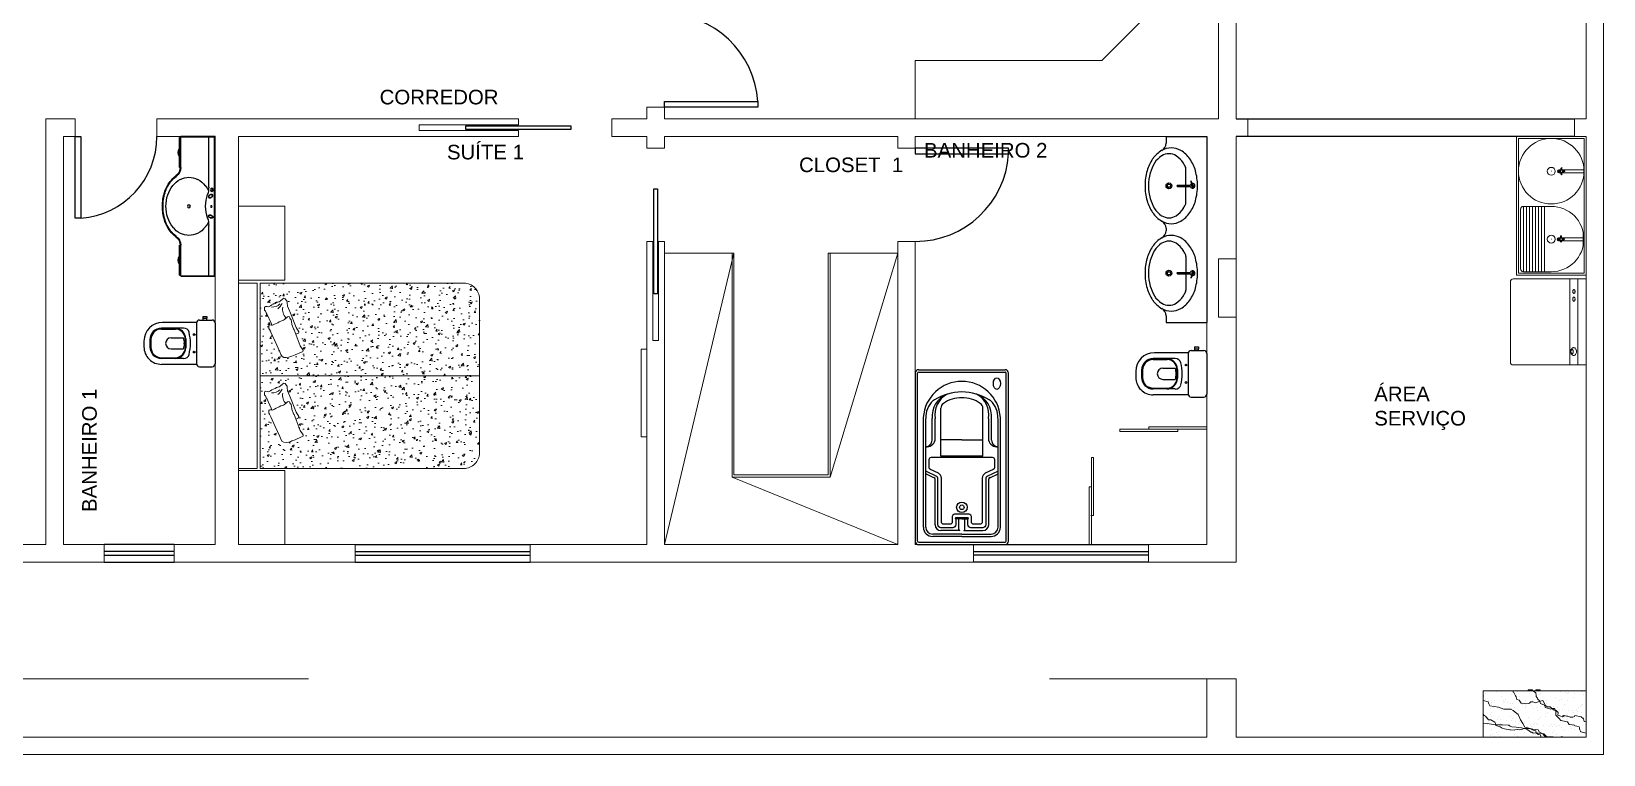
# Model space of a CAD drawing. Header units: metres. Extents: x 3295 to 10599, y 1600 to 1858.
# Drawn here: x 3306.71 to 3320.19, y 1840.26 to 1846.46 of the extents above; entities that cross this region are included whole.
import ezdxf

# ---------------------------------------------------------------- set-up
doc = ezdxf.new("R2010")
doc.units = ezdxf.units.M
doc.linetypes.add('TRACEJADA', pattern=[19.05, 12.7, -6.35])
for name, color, linetype, lineweight in [('AR-ALVENARIA', 7, 'Continuous', 20), ('AR-MOB', 252, 'Continuous', 15), ('AR-TEXTO', 7, 'Continuous', 30)]:
    doc.layers.add(name, color=color, linetype=linetype, lineweight=lineweight)
for name, color, linetype in [('AR-BANHO', 94, 'Continuous'), ('AR-JANELAS', 2, 'Continuous'), ('AR-PORTAS', 251, 'Continuous'), ('AR-VIGAS', 9, 'Continuous')]:
    doc.layers.add(name, color=color, linetype=linetype)
doc.styles.add('txt 2.5mm', font='arial.ttf', dxfattribs={"height": 125})

# ---------------------------------------------------------------- blocks, each defined once
blk = doc.blocks.new('Bancada02')
for p, q in [((-96.6, 68.4), (63, 68.4)), ((-96.6, 33.4), (-96.6, 68.4)), ((63, 33.4), (63, 68.4)), ((-56.2, 55.7), (-58.2, 55)), ((-56.2, 55.5), (-58.1, 54.8)), ((-52.7, 57.4), (-56.3, 56.2)), ((-52.6, 57.3), (-56.3, 56.1)), ((-52.3, 56.4), (-56, 55.1)), ((-52.3, 56.3), (-55.9, 55.1)), ((-54.8, 43.3), (-54.8, 54)), ((-53.8, 43.3), (-53.8, 54)), ((18.7, 56.4), (22.4, 55.1)), ((18.7, 56.3), (22.3, 55.1)), ((19, 57.3), (22.7, 56.1)), ((19.1, 57.4), (22.7, 56.2)), ((20.2, 43.3), (20.2, 54)), ((21.2, 43.3), (21.2, 54)), ((22.5, 55.5), (24.5, 54.8)), ((22.6, 55.7), (24.6, 55)), ((-54.8, 50.4), (-68.7, 50.4)), ((-39.9, 50.4), (-53.8, 50.4)), ((6.3, 50.4), (20.2, 50.4)), ((21.2, 50.4), (35.1, 50.4)), ((-96.6, 33.4), (-90.7, 33.4)), ((-17.9, 33.4), (-15.7, 33.4)), ((57.1, 33.4), (63, 33.4)), ((-54.3, 18.4), (-54.3, 18.4))]:
    blk.add_line(p, q)
for centre, radius in [((-54.3, 35.9), 2.5), ((-54.3, 35.9), 1.5), ((-54.3, 35.9), 1.4), ((20.7, 35.9), 2.5), ((20.7, 35.9), 1.5), ((20.7, 35.9), 1.4)]:
    blk.add_circle(centre, radius)
for centre, radius, start, end in [((-57.7, 25.6), 34.4, 106.0009, 124.6952), ((-54.3, 13.6), 46.8, 90, 106.0009), ((-58.2, 54.9), 0.1, 109.1342, 289.1342), ((-54.3, 56.2), 2, 293.5782, 246.4218), ((-55.3, 54), 0.5, 0, 66.4218), ((-54.3, 13.6), 46.8, 73.9991, 90), ((-53.3, 54), 0.5, 113.5782, 180), ((-50.9, 25.6), 34.4, 55.3048, 73.9991), ((17.3, 25.6), 34.4, 106.0009, 124.6952), ((20.7, 13.6), 46.8, 90, 106.0009), ((20.7, 56.2), 2, 293.5782, 246.4218), ((19.7, 54), 0.5, 0, 66.4218), ((20.7, 13.6), 46.8, 73.9991, 90), ((21.7, 54), 0.5, 113.5782, 180), ((24.5, 54.9), 0.1, 250.8658, 70.8658), ((24.1, 25.6), 34.4, 55.3048, 73.9991), ((-70.9, 37.9), 15.9, 149.1076, 180), ((-63, 33.1), 25.2, 124.6952, 149.1076), ((-70.4, 35.9), 11.4, 146.9396, 180), ((-62.7, 30.9), 20.6, 122.4712, 146.9396), ((-57.6, 22.9), 30, 116.1881, 122.4712), ((-68.7, 45.4), 5, 90, 116.1881), ((-54.3, 43.3), 0.5, 180, 0), ((-39.9, 45.4), 5, 63.8119, 90), ((-51, 22.9), 30, 57.5288, 63.8119), ((-45.9, 30.9), 20.6, 33.0604, 57.5288), ((-45.6, 33.1), 25.2, 30.8924, 55.3048), ((-38.2, 35.9), 11.4, 0, 33.0604), ((-37.7, 37.9), 15.9, 329.7817, 30.8924), ((4.1, 37.9), 15.9, 149.1076, 210.2183), ((12, 33.1), 25.2, 124.6952, 149.1076), ((4.6, 35.9), 11.4, 146.9396, 180), ((12.3, 30.9), 20.6, 122.4712, 146.9396), ((17.4, 22.9), 30, 116.1881, 122.4712), ((6.3, 45.4), 5, 90, 116.1881), ((20.7, 43.3), 0.5, 180, 0), ((35.1, 45.4), 5, 63.8119, 90), ((24, 22.9), 30, 57.5288, 63.8119), ((29.1, 30.9), 20.6, 33.0604, 57.5288), ((29.4, 33.1), 25.2, 30.8924, 55.3048), ((36.8, 35.9), 11.4, 0, 33.0604), ((37.3, 37.9), 15.9, 0, 30.8924), ((-90.7, 26.4), 7, 30.4129, 90), ((-70.9, 37.9), 15.9, 180, 210.8924), ((-63, 42.7), 25.2, 210.4129, 235.3048), ((-70.4, 35.9), 11.4, 180, 213.0604), ((-62.7, 40.9), 20.6, 213.0604, 237.5288), ((-45.9, 40.9), 20.6, 302.4712, 326.9396), ((-45.6, 42.7), 25.2, 304.6952, 329.1076), ((-38.2, 35.9), 11.4, 326.9396, 0), ((-37.7, 37.9), 15.9, 329.1076, 329.7817), ((-17.9, 26.4), 7, 90, 149.7817), ((-15.7, 26.4), 7, 30.2183, 90), ((4.1, 37.9), 15.9, 210.2183, 210.8924), ((12, 42.7), 25.2, 210.8924, 235.3048), ((4.6, 35.9), 11.4, 180, 213.0604), ((12.3, 40.9), 20.6, 213.0604, 237.5288), ((29.1, 40.9), 20.6, 302.4712, 326.9396), ((29.4, 42.7), 25.2, 304.6952, 329.5871), ((36.8, 35.9), 11.4, 326.9396, 0), ((37.3, 37.9), 15.9, 329.1076, 0), ((57.1, 26.4), 7, 90, 149.5871), ((-57.7, 50.2), 34.4, 235.3048, 253.9991), ((-57.6, 48.9), 30, 237.5288, 255.2333), ((-54.3, 62.2), 46.8, 253.9991, 270), ((-54.3, 61.5), 43.1, 255.2333, 270), ((-54.3, 61.5), 43.1, 270, 284.7667), ((-54.3, 62.2), 46.8, 270, 286.0009), ((-51, 48.9), 30, 284.7667, 302.4712), ((-50.9, 50.2), 34.4, 286.0009, 304.6952), ((17.3, 50.2), 34.4, 235.3048, 253.9991), ((17.4, 48.9), 30, 237.5288, 255.2333), ((20.7, 62.2), 46.8, 253.9991, 270), ((20.7, 61.5), 43.1, 255.2333, 270), ((20.7, 61.5), 43.1, 270, 284.7667), ((20.7, 62.2), 46.8, 270, 286.0009), ((24, 48.9), 30, 284.7667, 302.4712), ((24.1, 50.2), 34.4, 286.0009, 304.6952)]:
    blk.add_arc(centre, radius, start, end)
blk = doc.blocks.new('vaso22')
for p, q in [((-19.2, 19.9), (-19.2, 30.9)), ((-16.7, 33.4), (18.3, 33.4)), ((20.8, 19.9), (20.8, 30.9)), ((-22.2, 22.7), (-22.2, 26.2)), ((-22.2, 26.2), (-20.7, 26.2)), ((-22.2, 22.7), (-20.7, 22.7)), ((-20.7, 22.7), (-20.7, 26.2)), ((-20.7, 25.9), (-19.2, 25.9)), ((-20.7, 22.9), (-19.2, 22.9)), ((-17.2, 17.5), (-17.2, -11.6)), ((-16.7, 17.4), (18.3, 17.4)), ((18.8, 17.5), (18.8, -12.6)), ((-12.2, 6.3), (-12.2, -1)), ((-4, -4.3), (-4, 6.3)), ((-3, 8.2), (4.6, 8.2)), ((-2.9, 7.8), (4.6, 7.8)), ((5.6, -4.3), (5.6, 6.3)), ((13.8, 6.3), (13.8, -1)), ((-12.2, -1), (-12.2, -12.6)), ((-11.4, -12.7), (-11.4, -0.7)), ((13.1, -12.7), (13.1, -0.7)), ((13.8, -1), (13.8, -12.6)), ((-2.4, -21.7), (4.1, -21.7)), ((-2.2, -22.6), (3.8, -22.6)), ((-1.2, -27.6), (3.8, -27.6))]:
    blk.add_line(p, q)
for centre in [(-6.7, 15.5), (8.3, 15.5)]:
    blk.add_circle(centre, 0.75)
for centre, radius, start, end in [((-16.7, 30.9), 2.5, 90, 180), ((18.3, 30.9), 2.5, 0, 90), ((-16.7, 19.9), 2.5, 180, 270), ((18.3, 19.9), 2.5, 270, 0), ((-7, 6.3), 5.19, 109.3784, 179.5279), ((-3, -1), 9.2, 90, 180), ((-2.9, -0.7), 8.5, 90, 180), ((6.4, -72.1), 84.6, 93.7724, 100.2788), ((0, -5.4), 12.4, 85.9075, 108.4979), ((-4.7, -72.1), 84.6, 79.7212, 86.2276), ((1.7, -5.4), 12.4, 71.5021, 94.0925), ((4.6, -1), 9.2, 0, 90), ((4.6, -0.7), 8.5, 0, 90), ((8.7, 6.3), 5.19, 0.4721, 70.6216), ((-1.2, -11.6), 16, 180, 270), ((-2.2, -12.6), 10, 180, 270), ((-2.4, -12.7), 9, 180, 270), ((0.8, -4.3), 4.8, 180, 0), ((3.8, -12.6), 15, 270, 0), ((3.8, -12.6), 10, 270, 0), ((4.1, -12.7), 9, 270, 0)]:
    blk.add_arc(centre, radius, start, end)
blk = doc.blocks.new('Banheira150x080')
for p, q in [((0.72, 0), (-0.72, 0)), ((-0.75, -0.03), (-0.75, -0.77)), ((-0.73, -0.03), (-0.73, -0.77)), ((-0.72, -0.02), (0.72, -0.02)), ((-0.6, -0.07), (0.34, -0.07)), ((-0.6, -0.09), (0.331, -0.09)), ((-0.176, -0.161), (-0.143, -0.09)), ((0.73, -0.03), (0.73, -0.77)), ((0.75, -0.03), (0.75, -0.77)), ((-0.68, -0.4), (-0.68, -0.15)), ((-0.66, -0.4), (-0.66, -0.15)), ((-0.63, -0.383), (-0.63, -0.22)), ((-0.58, -0.17), (-0.189, -0.17)), ((0.01, -0.58), (0.01, -0.22)), ((0.01, -0.22), (0.419, -0.22)), ((0.145, -0.145), (0.331, -0.145)), ((0.145, -0.17), (0.331, -0.17)), ((0.15, -0.4), (0.15, -0.22)), ((-0.68, -0.4), (-0.68, -0.65)), ((-0.66, -0.4), (-0.66, -0.65)), ((-0.62, -0.373), (-0.53, -0.373)), ((-0.53, -0.4), (-0.53, -0.348)), ((-0.53, -0.4), (-0.53, -0.452)), ((0.15, -0.4), (0.15, -0.58)), ((-0.63, -0.417), (-0.63, -0.58)), ((-0.62, -0.427), (-0.53, -0.427)), ((-0.58, -0.63), (-0.189, -0.63)), ((-0.176, -0.639), (-0.143, -0.71)), ((0.01, -0.58), (0.419, -0.58)), ((0.145, -0.63), (0.331, -0.63)), ((0.145, -0.655), (0.331, -0.655)), ((-0.72, -0.78), (0.72, -0.78)), ((-0.72, -0.8), (0.72, -0.8)), ((-0.6, -0.71), (0.331, -0.71)), ((-0.6, -0.73), (0.34, -0.73))]:
    blk.add_line(p, q)
for points in [[(-0.53, -0.348), (-0.58, -0.348, -0.414214), (-0.605, -0.323), (-0.605, -0.22, -0.414214), (-0.58, -0.195), (-0.179, -0.195, 0.292525), (-0.165, -0.186), (-0.121, -0.09)], [(-0.121, -0.71), (-0.165, -0.614, 0.292525), (-0.179, -0.605), (-0.58, -0.605, -0.414214), (-0.605, -0.58), (-0.605, -0.477, -0.414214), (-0.58, -0.452), (-0.53, -0.452)]]:
    blk.add_lwpolyline(points, format="xyb")
blk.add_lwpolyline([(-0.107, -0.668), (-0.138, -0.601, 0.292525), (-0.179, -0.575), (-0.555, -0.575, -0.414214), (-0.575, -0.555), (-0.575, -0.502, -0.414214), (-0.555, -0.482), (-0.51, -0.482, 0.414214), (-0.49, -0.462), (-0.49, -0.338, 0.414214), (-0.51, -0.318), (-0.555, -0.318, -0.414214), (-0.575, -0.298), (-0.575, -0.245, -0.414214), (-0.555, -0.225), (-0.179, -0.225, 0.292525), (-0.138, -0.199), (-0.107, -0.132, -0.292525), (-0.089, -0.12), (-0.02, -0.12, -0.414214), (0, -0.14), (0, -0.66, -0.414214), (-0.02, -0.68), (-0.089, -0.68, -0.292525)], format="xyb", close=True)
blk.add_lwpolyline([(-0.52, -0.452), (-0.52, -0.4), (-0.52, -0.348)])
for radius in [0.045, 0.02]:
    blk.add_circle((-0.43, -0.4), radius)
for centre, radius, start, end in [((-0.72, -0.03), 0.03, 90, 180), ((-0.72, -0.03), 0.01, 90, 180), ((-0.72, -0.03), 0.01, 90, 180), ((-0.6, -0.15), 0.08, 90, 180), ((-0.6, -0.15), 0.06, 90, 180), ((0.162, -0.078), 0.0742, 189.1656, 224.072), ((0.163, -0.098), 0.0747, 174.1166, 255.7318), ((0.145, -0.095), 0.05, 224.072, 270), ((0.331, -0.14), 0.05, 86.7432, 90), ((0.341, -0.282), 0.192, 42.5661, 92.016), ((0.319, -0.4), 0.331, 273.5798, 86.4202), ((0.72, -0.03), 0.03, 0, 90), ((0.72, -0.03), 0.01, 0, 90), ((-0.58, -0.22), 0.05, 90, 180), ((-0.189, -0.155), 0.015, 270, 335.222), ((0.348, -0.352), 0.207, 22.1815, 94.7009), ((0.363, -0.368), 0.2, 28.1193, 99.2533), ((0.419, -0.27), 0.05, 34.6857, 90), ((0.232, -0.4), 0.278, 359.9811, 34.6857), ((0.423, -0.206), 0.08, 31.2907, 42.5661), ((0.089, -0.409), 0.471, 1.1269, 31.2907), ((-0.62, -0.383), 0.01, 90, 180), ((-0.525, -0.348), 0.005, 0, 180), ((0.232, -0.4), 0.278, 325.3143, 0.0189), ((0.089, -0.391), 0.471, 328.7093, 358.8731), ((-0.62, -0.417), 0.01, 180, 270), ((-0.525, -0.452), 0.005, 180, 0), ((0.348, -0.448), 0.207, 265.2991, 337.8185), ((0.363, -0.432), 0.2, 260.7467, 331.8807), ((-0.6, -0.65), 0.08, 180, 270), ((-0.6, -0.65), 0.06, 180, 270), ((-0.58, -0.58), 0.05, 180, 270), ((-0.189, -0.645), 0.015, 24.778, 90), ((0.163, -0.702), 0.0747, 104.2682, 185.8834), ((0.162, -0.722), 0.0742, 135.928, 170.8344), ((0.145, -0.705), 0.05, 90, 135.928), ((0.341, -0.518), 0.192, 267.984, 317.4339), ((0.419, -0.53), 0.05, 270, 325.3143), ((0.423, -0.594), 0.08, 317.4339, 328.7093), ((-0.72, -0.77), 0.03, 180, 270), ((-0.72, -0.77), 0.01, 180, 270), ((0.72, -0.77), 0.01, 270, 0), ((0.72, -0.77), 0.03, 270, 0)]:
    blk.add_arc(centre, radius, start, end)
blk.add_ellipse((0.631, -0.7), major_axis=(-0.05, 0), ratio=0.6)
blk = doc.blocks.new('secadora02')
for p, q in [((5, 36.8), (67.3, 36.8)), ((5, -36.9), (5, 36.8)), ((12, -36.9), (12, 36.8)), ((19, -36.9), (19, 36.8)), ((69.8, -34.4), (69.8, 34.3)), ((5, -36.9), (67.3, -36.9))]:
    blk.add_line(p, q)
for points in [[(15.6, 22, 0.132138), (16.5, 22.2, 0.106661), (17.3, 23, 0.083339), (17.9, 24, 0.072039), (18.1, 25.4, 0.072039), (17.9, 26.7, 0.083339), (17.3, 27.8, 0.106661), (16.5, 28.5, 0.132138), (15.6, 28.8, 0.132138), (14.7, 28.5, 0.106661), (13.9, 27.8, 0.083339), (13.4, 26.7, 0.072039), (13.2, 25.4, 0.072039), (13.4, 24, 0.083339), (13.9, 23, 0.106661), (14.7, 22.2, 0.132138)], [(16.9, 23.6, 0.152216), (17.3, 23.7, 0.106943), (17.7, 24.1, 0.074343), (17.9, 24.7, 0.060974), (18, 25.4, 0.060974), (17.9, 26.1, 0.074343), (17.7, 26.6, 0.106943), (17.3, 27, 0.152216), (16.9, 27.2, 0.152216), (16.5, 27, 0.106943), (16.2, 26.6, 0.074343), (15.9, 26.1, 0.060974), (15.9, 25.4, 0.060974), (15.9, 24.7, 0.074343), (16.2, 24.1, 0.106943), (16.5, 23.7, 0.152216)], [(15.4, -21.3, 0.158104), (15.7, -21.2, 0.106506), (16.1, -20.8, 0.071806), (16.3, -20.3, 0.05817), (16.4, -19.6, 0.05817), (16.3, -18.9, 0.071806), (16.1, -18.4, 0.106506), (15.7, -18, 0.158104), (15.4, -17.9, 0.158104), (15.1, -18, 0.106506), (14.7, -18.4, 0.071806), (14.5, -18.9, 0.05817), (14.4, -19.6, 0.05817), (14.5, -20.3, 0.071806), (14.7, -20.8, 0.106506), (15.1, -21.2, 0.158104)], [(15.4, -27.9, 0.158104), (15.7, -27.7, 0.106506), (16.1, -27.4, 0.071806), (16.3, -26.8, 0.05817), (16.4, -26.2, 0.05817), (16.3, -25.5, 0.071806), (16.1, -25, 0.106506), (15.7, -24.6, 0.158104), (15.4, -24.5, 0.158104), (15.1, -24.6, 0.106506), (14.7, -25, 0.071806), (14.5, -25.5, 0.05817), (14.4, -26.2, 0.05817), (14.5, -26.8, 0.071806), (14.7, -27.4, 0.106506), (15.1, -27.7, 0.158104)]]:
    blk.add_lwpolyline(points, format="xyb", close=True)
for centre, start, end in [((67.3, 34.3), 360, 90), ((67.3, -34.4), 270, 360)]:
    blk.add_arc(centre, 2.5, start, end)
blk = doc.blocks.new('Tanque16')
at = {"linetype": 'Continuous'}
for p, q in [((-20, 57.1), (36.1, 57.1)), ((-20, -58.5), (-20, 57.1)), ((-15.8, -0.2), (-15.8, 55.9)), ((8, 55.9), (-15.8, 55.9)), ((-13.2, -0.2), (-13.2, 55.9)), ((-10.7, -0.2), (-10.7, 55.9)), ((-8.1, -0.2), (-8.1, 55.9)), ((-5.6, -0.2), (-5.6, 55.9)), ((-3, -0.2), (-3, 55.9)), ((-0.5, -0.2), (-0.5, 55.9)), ((2.1, -0.2), (2.1, 55.9)), ((36.1, 57.1), (36.1, -58.5)), ((-18.3, 2.3), (-18.3, 53.3)), ((-20, 27.8), (-20, 27.8)), ((-20, 27.8), (-20, 27.8)), ((8, 28), (8, 27.8)), ((8, 27.9), (8.1, 27.9)), ((15.6, 28.5), (13.7, 28.5)), ((15.6, 27.6), (13.7, 27.6)), ((16, 29.2), (14.2, 29.2)), ((16, 30.5), (16, 28.8)), ((16, 27.2), (16, 25.4)), ((16.8, 30.5), (16.8, 28.8)), ((35.4, 29.2), (16.8, 29.2)), ((16.8, 27.2), (16.8, 25.4)), ((18.8, 28.5), (17.2, 28.5)), ((18.8, 27.6), (17.2, 27.6)), ((35.4, 32.4), (36.1, 32.4)), ((35.4, 26.7), (35.4, 32.4)), ((16, 26.7), (14.2, 26.7)), ((35.4, 26.7), (16.8, 26.7)), ((35.4, 26.7), (35.4, 23.3)), ((35.4, 23.3), (36.1, 23.3)), ((8, -0.2), (-15.8, -0.2)), ((35.8, -25.9), (36.1, -25.9)), ((35.8, -31.6), (35.8, -25.9)), ((8, -30.3), (8, -30.5)), ((8, -30.4), (8.1, -30.4)), ((16, -29.9), (14.1, -29.9)), ((16, -30.7), (14.1, -30.7)), ((16.3, -29.1), (14.5, -29.1)), ((16.3, -31.6), (14.5, -31.6)), ((16.3, -27.8), (16.3, -29.5)), ((16.3, -31.1), (16.3, -32.9)), ((17.2, -27.8), (17.2, -29.5)), ((35.8, -29.1), (17.2, -29.1)), ((17.2, -31.1), (17.2, -32.9)), ((35.8, -31.6), (17.2, -31.6)), ((19.2, -29.9), (17.5, -29.9)), ((19.2, -30.7), (17.6, -30.7)), ((35.8, -31.6), (35.8, -34.6)), ((35.8, -34.6), (36.1, -34.6)), ((36.1, -58.5), (-20, -58.5))]:
    blk.add_line(p, q, dxfattribs=at)
blk.add_lwpolyline([(37.8, 58.8), (37.8, -60.2), (-21.7, -60.2), (-21.7, 58.8)], close=True, dxfattribs=at)
for centre, radius in [((8, 27.9), 3.4), ((16.4, 28), 0.901), ((8, -30.4), 28.1), ((8, -30.3), 3.4), ((16.8, -30.3), 0.901)]:
    blk.add_circle(centre, radius, dxfattribs=at)
for centre, radius, start, end in [((-15.8, 53.3), 2.55, 90, 180), ((8, 27.8), 28, 270, 90), ((14.2, 28), 1.27, 90, 270), ((13.7, 28), 0.425, 90, 270), ((18.8, 28), 0.425, 270, 90), ((16.4, 25.4), 0.425, 180, 0), ((-15.8, 2.3), 2.55, 180, 270), ((14.5, -30.3), 1.27, 90, 270), ((14.1, -30.3), 0.425, 90, 270), ((16.8, -27.8), 0.425, 0, 180), ((16.8, -32.9), 0.425, 180, 0), ((19.2, -30.3), 0.425, 270, 90)]:
    blk.add_arc(centre, radius, start, end, dxfattribs=at)
blk = doc.blocks.new('Arm-08p055x120')
at = {"color": 0}
for p, q in [((-112.9, -35.3), (-112.9, 18.7)), ((-112.9, 18.7), (7.1, 18.7)), ((-45.1, 18.7), (-45.4, 18)), ((-40.3, 18.7), (-41.9, 16.7)), ((-38.4, 18.3), (-31.1, 18.6)), ((-22.1, 18.3), (-24.4, 18.7)), ((-19.9, 18.6), (-22.1, 18.3)), ((7.1, 18.7), (7.1, -35.3)), ((-112.9, 2.7), (-107.7, 3)), ((-110.7, 5.9), (-110.7, 5.9)), ((-107.7, 3), (-105.8, 3.3)), ((-107.3, 3.8), (-107.3, 3.8)), ((-105.8, 3.3), (-100.3, 4.2)), ((-99.1, 1.4), (-103.8, -1.2)), ((-103.7, 17.4), (-103.7, 17.4)), ((-103.5, 9.8), (-103.5, 9.8)), ((-101.7, 16.1), (-101.7, 16.1)), ((-100.3, 4.2), (-96.8, 4.6)), ((-99.6, 17.9), (-99.6, 17.9)), ((-98.4, 3), (-99.1, 1.4)), ((-98.1, 5.2), (-98.4, 3)), ((-93, 6.8), (-98.1, 5.2)), ((-96.8, 4.6), (-90.4, 4.6)), ((-96.7, 13.9), (-96.7, 13.9)), ((-95.2, 12.6), (-95.2, 12.6)), ((-90.8, 8.4), (-93, 6.8)), ((-92.7, 18.1), (-92.7, 18.1)), ((-92.2, 2.7), (-92.2, 2.7)), ((-87.9, 9), (-90.8, 8.4)), ((-90.4, 4.6), (-83.1, 4.9)), ((-81.8, 10.3), (-87.9, 9)), ((-83.1, 4.9), (-81.2, 6.2)), ((-82.4, 3.8), (-82.4, 3.8)), ((-81.9, 10.6), (-81.9, 10.6)), ((-80.9, 10.3), (-81.8, 10.3)), ((-81.2, 6.2), (-79.3, 6.8)), ((-76.7, 10.6), (-80.9, 10.3)), ((-79.3, 6.8), (-74.5, 7.1)), ((-76.7, 16.1), (-76.7, 16.1)), ((-75.8, 10.3), (-76.7, 10.6)), ((-73.2, 10), (-75.8, 10.3)), ((-74.8, 0.5), (-74.8, 0.5)), ((-74.5, 7.1), (-68.1, 7.8)), ((-70.6, 10.3), (-73.2, 10)), ((-72.3, 18), (-72.3, 18)), ((-71.8, 2.6), (-71.8, 2.6)), ((-70.7, 1), (-70.7, 1)), ((-69.4, 10), (-70.6, 10.3)), ((-67.1, 9.4), (-69.4, 10)), ((-66.5, 3), (-69.1, -1.5)), ((-68.1, 7.8), (-63.6, 9)), ((-64.9, 8.7), (-67.1, 9.4)), ((-64.3, 7.1), (-66.5, 3)), ((-60.4, 8.7), (-64.9, 8.7)), ((-55, 9.4), (-64.3, 7.1)), ((-64.2, 13.2), (-64.2, 13.2)), ((-64.2, 1.9), (-64.2, 1.9)), ((-63.6, 9), (-60.8, 10.3)), ((-61, 10.9), (-61, 10.9)), ((-60.9, 6), (-60.9, 6)), ((-60.8, 10.3), (-59.2, 11.6)), ((-57.6, 9), (-60.4, 8.7)), ((-59.2, 11.6), (-57.2, 12.9)), ((-54.4, 10.6), (-57.6, 9)), ((-57.5, 3.9), (-57.5, 3.9)), ((-57.2, 12.9), (-56, 13.2)), ((-56.2, 5.9), (-56.2, 5.9)), ((-56, 13.2), (-54.4, 14.1)), ((-48.6, 10.3), (-55, 9.4)), ((-54.7, 4.6), (-54.7, 4.6)), ((-54.4, 14.1), (-51.8, 13.8)), ((-51.5, 11.6), (-54.4, 10.6)), ((-53.3, 3.3), (-53.3, 3.3)), ((-51.8, 16.1), (-51.8, 16.1)), ((-51.8, 13.8), (-44.8, 14.5)), ((-51.2, 13.8), (-51.5, 11.6)), ((-48.6, 15.7), (-51.2, 13.8)), ((-50.2, 3.4), (-50.2, 3.4)), ((-49.1, 3.9), (-49.1, 3.9)), ((-46.1, 16), (-48.6, 15.7)), ((-47.3, 13.2), (-48.6, 10.3)), ((-43.2, 14.8), (-47.3, 13.2)), ((-45.4, 18), (-46.1, 16)), ((-44.8, 14.5), (-41.9, 15.1)), ((-41.9, 16.7), (-43.2, 14.8)), ((-42.6, 4.7), (-42.6, 4.7)), ((-41.9, 15.1), (-40, 17)), ((-40.5, 10.8), (-40.5, 10.8)), ((-40, 17), (-38.4, 18.3)), ((-36, 6), (-36, 6)), ((-32.6, 3.9), (-32.6, 3.9)), ((-32.2, 13), (-32.2, 13)), ((-31.8, 6.2), (-31.8, 6.2)), ((-30.7, 11.6), (-30.7, 11.6)), ((-29.2, 3.6), (-29.2, 3.6)), ((-27.6, 6.7), (-27.6, 6.7)), ((-26.9, 16.2), (-26.9, 16.2)), ((-23.7, 5.2), (-23.7, 5.2)), ((-21.1, 7.6), (-21.1, 7.6)), ((-14.5, 1.1), (-20.2, -0.2)), ((-18.9, 11.5), (-18.9, 11.5)), ((-12.6, 3.9), (-14.5, 1.1)), ((-6.5, 4.9), (-12.6, 3.9)), ((-11.1, 6.1), (-11.1, 6.1)), ((-10.2, 9), (-10.2, 9)), ((-8.8, 3.5), (-8.8, 3.5)), ((-7.7, 3.9), (-7.7, 3.9)), ((-5.8, 5.5), (-6.5, 4.9)), ((-6.1, 9.5), (-6.1, 9.5)), ((-3.6, 6.2), (-5.8, 5.5)), ((-1.1, 6.8), (-3.6, 6.2)), ((-2, 16.2), (-2, 16.2)), ((-0.4, 7.4), (-1.1, 6.8)), ((1.2, 12.5), (-0.7, 9.7)), ((-0.7, 9.7), (-0.4, 7.4)), ((0.3, 12.2), (0.3, 12.2)), ((0.5, 10.4), (0.5, 10.4)), ((7.1, 14), (1.2, 12.5)), ((2, 11.8), (2, 11.8)), ((5, 0.4), (4, -2.4)), ((7.1, 0.8), (5, 0.4)), ((-111.8, -6.6), (-112.9, -7.8)), ((-112.7, -13), (-112.7, -13)), ((-112.3, -0.8), (-112.3, -0.8)), ((-110.2, -5.6), (-111.8, -6.6)), ((-106.7, -1.5), (-110.2, -5.6)), ((-107.2, -3.8), (-107.2, -3.8)), ((-103.8, -1.2), (-106.7, -1.5)), ((-105.1, -17.8), (-106.1, -20)), ((-94.9, -16.2), (-105.1, -17.8)), ((-104.3, -8.1), (-104.3, -8.1)), ((-104.3, -14.1), (-104.3, -14.1)), ((-103, -5.6), (-103, -5.6)), ((-102.8, -9.5), (-102.8, -9.5)), ((-100.9, -16.3), (-100.9, -16.3)), ((-96.4, -2.3), (-96.4, -2.3)), ((-95.9, -15.8), (-95.9, -15.8)), ((-95.2, -4), (-95.2, -4)), ((-88.8, -13.9), (-94.9, -16.2)), ((-92.2, -1.8), (-92.2, -1.8)), ((-91.7, -12.7), (-91.7, -12.7)), ((-84.4, -13.9), (-88.8, -13.9)), ((-85.7, -0.9), (-85.7, -0.9)), ((-80.5, -13.9), (-84.4, -13.9)), ((-81.4, -4.8), (-81.4, -4.8)), ((-77.7, -12.3), (-80.5, -13.9)), ((-80.3, -1.1), (-80.3, -1.1)), ((-79.3, -14.1), (-79.3, -14.1)), ((-78.8, -2.4), (-78.8, -2.4)), ((-77.4, -11.7), (-77.7, -12.3)), ((-71.9, -7.5), (-77.4, -11.7)), ((-76, -16.2), (-76, -16.2)), ((-69.1, -1.5), (-71.9, -7.5)), ((-71.8, -8.8), (-71.8, -8.8)), ((-71.3, -12.8), (-71.3, -12.8)), ((-70.3, -3.9), (-70.3, -3.9)), ((-63.9, -16.1), (-63.9, -16.1)), ((-62.4, -17.5), (-62.4, -17.5)), ((-60.5, -4.6), (-60.5, -4.6)), ((-56.8, -17.9), (-56.8, -17.9)), ((-54.4, -14), (-54.4, -14)), ((-51.1, -16.2), (-51.1, -16.2)), ((-49.7, -12.1), (-49.7, -12.1)), ((-47.8, -1.8), (-47.8, -1.8)), ((-45.9, -16.4), (-45.9, -16.4)), ((-45.4, -3.9), (-45.4, -3.9)), ((-41.7, -15.9), (-41.7, -15.9)), ((-40, -15.8), (-41.3, -18.4)), ((-40, -18.1), (-41, -19.7)), ((-40, -4.7), (-40, -4.7)), ((-33.9, -13.9), (-40, -15.8)), ((-37.8, -16.5), (-40, -18.1)), ((-39.8, -9.1), (-39.8, -9.1)), ((-38.3, -10.4), (-38.3, -10.4)), ((-34.9, -16.5), (-37.8, -16.5)), ((-33, -14.9), (-34.9, -16.5)), ((-32.3, -14.6), (-33.9, -13.9)), ((-30.1, -12.6), (-33, -14.9)), ((-30.4, -14.6), (-32.3, -14.6)), ((-31.4, -16.8), (-31.4, -16.8)), ((-29.5, -14.6), (-30.4, -14.6)), ((-27.6, -12.3), (-30.1, -12.6)), ((-28.2, -11.7), (-29.5, -14.6)), ((-28.7, -11.8), (-28.7, -11.8)), ((-26.9, -5.6), (-28.2, -6.9)), ((-28.2, -6.9), (-28.2, -9.5)), ((-28.2, -9.5), (-28.2, -11.7)), ((-25.3, -10.1), (-27.6, -12.3)), ((-24.4, -3.1), (-26.9, -5.6)), ((-26.1, -16.1), (-26.1, -16.1)), ((-22.4, -5.6), (-25.6, -6.9)), ((-25.6, -6.9), (-25.3, -10.1)), ((-22.1, -0.5), (-24.4, -3.1)), ((-24.4, -13.6), (-24.4, -13.6)), ((-20.2, -5), (-22.4, -5.6)), ((-20.2, -0.2), (-22.1, -0.5)), ((-20.5, -3.8), (-20.5, -3.8)), ((-19.6, -6.9), (-20.2, -5)), ((-20.2, -13), (-20.2, -13)), ((-18.9, -5), (-19.6, -6.9)), ((-18.3, -6.3), (-18.9, -5)), ((-18.4, -3.9), (-18.4, -3.9)), ((-15.7, -5.6), (-18.3, -6.3)), ((-15.8, -2.1), (-15.8, -2.1)), ((-14.1, -5.6), (-15.7, -5.6)), ((-14.3, -3.4), (-14.3, -3.4)), ((-11.3, -4.4), (-14.1, -5.6)), ((-13.7, -12.2), (-13.7, -12.2)), ((-8.4, -4.4), (-11.3, -4.4)), ((-6.5, -5.3), (-8.4, -4.4)), ((-8.3, -11.9), (-8.3, -11.9)), ((-7.3, -9.8), (-7.3, -9.8)), ((-5.8, -6.6), (-6.5, -5.3)), ((1.5, -5), (-5.8, -6.6)), ((-4.6, -13.9), (-4.6, -13.9)), ((-2.8, -10.8), (-2.8, -10.8)), ((-1.2, -16.1), (-1.2, -16.1)), ((0.6, -17.1), (0.6, -17.1)), ((1.3, -10.2), (1.3, -10.2)), ((4, -2.4), (1.5, -5)), ((2.5, -3.6), (2.5, -3.6)), ((4.5, -3.8), (4.5, -3.8)), ((-112.8, -23.8), (-112.9, -23.8)), ((-112.9, -35.3), (7.1, -35.3)), ((-107, -22.5), (-112.8, -23.8)), ((-112.2, -28.4), (-112.2, -28.4)), ((-112, -30.2), (-112, -30.2)), ((-110.5, -24.9), (-110.5, -24.9)), ((-110.5, -31.5), (-110.5, -31.5)), ((-106.1, -20), (-107, -22.5)), ((-106.3, -24.4), (-106.3, -24.4)), ((-102.5, -21), (-102.5, -21)), ((-99.8, -23.5), (-99.8, -23.5)), ((-97.8, -34.2), (-97.8, -34.2)), ((-91.2, -28.1), (-91.2, -28.1)), ((-89, -22.1), (-89, -22.1)), ((-88.7, -24), (-88.7, -24)), ((-87.9, -23.1), (-87.9, -23.1)), ((-86.4, -24.5), (-86.4, -24.5)), ((-84.8, -21.5), (-84.8, -21.5)), ((-80.9, -20.2), (-80.9, -20.2)), ((-79.5, -30.9), (-79.5, -30.9)), ((-78.3, -20.7), (-78.3, -20.7)), ((-77, -33.1), (-78, -33.7)), ((-78, -33.7), (-77.8, -35.3)), ((-75.1, -29.2), (-77, -33.1)), ((-74.5, -28.3), (-75.1, -29.2)), ((-73.5, -25.1), (-74.5, -28.3)), ((-71, -24.4), (-73.5, -25.1)), ((-72.9, -34.1), (-72.9, -34.1)), ((-68.4, -20.6), (-71, -24.4)), ((-70.8, -28.2), (-70.8, -28.2)), ((-65.2, -20.3), (-68.4, -20.6)), ((-67.4, -19.3), (-67.4, -19.3)), ((-58.8, -20.9), (-65.2, -20.3)), ((-63.8, -24), (-63.8, -24)), ((-63.3, -18.7), (-63.3, -18.7)), ((-60, -20), (-60, -20)), ((-57.2, -22.5), (-58.8, -20.9)), ((-55, -22.5), (-57.2, -22.5)), ((-55.4, -23.8), (-55.4, -23.8)), ((-51.8, -21.3), (-55, -22.5)), ((-54, -34.7), (-54.3, -35.3)), ((-51.5, -32.7), (-54, -34.7)), ((-48.6, -22.2), (-51.8, -21.3)), ((-51.2, -29.9), (-51.5, -32.7)), ((-50.9, -28.6), (-51.2, -29.9)), ((-49.9, -27), (-50.9, -28.6)), ((-49.6, -26), (-49.9, -27)), ((-48, -24.4), (-49.6, -26)), ((-49.2, -27.5), (-49.2, -27.5)), ((-43.2, -23.8), (-48.6, -22.2)), ((-47.3, -23.8), (-48, -24.4)), ((-48, -34.1), (-48, -34.1)), ((-47.5, -31.1), (-47.5, -31.1)), ((-46.1, -20.3), (-47.3, -23.8)), ((-41.3, -18.4), (-46.1, -20.3)), ((-46, -32.5), (-46, -32.5)), ((-41, -19.7), (-43.2, -23.8)), ((-39.5, -20.1), (-39.5, -20.1)), ((-38.9, -23.9), (-38.9, -23.9)), ((-28.2, -27.2), (-28.2, -27.2)), ((-27.9, -34.8), (-27.9, -34.8)), ((-23.4, -24.1), (-23.4, -24.1)), ((-23.1, -34), (-23.1, -34)), ((-22, -25.5), (-22, -25.5)), ((-17.9, -19.3), (-17.9, -19.3)), ((-17.4, -34.7), (-17.4, -34.7)), ((-17, -33.3), (-17, -33.3)), ((-15, -31.8), (-15, -31.8)), ((-14, -23.9), (-14, -23.9)), ((-12.8, -32.8), (-12.8, -32.8)), ((-7.8, -27.3), (-7.8, -27.3)), ((-6.3, -31.9), (-6.3, -31.9)), ((1.9, -34), (1.9, -34)), ((2.1, -18.4), (2.1, -18.4)), ((3, -19), (3, -19)), ((3.5, -34.4), (3.5, -34.4)), ((4.5, -30.5), (4.5, -30.5))]:
    blk.add_line(p, q, dxfattribs=at)
for points in [[(-60.4, -36.3), (-60.4, -35.3), (-55.4, -35.3), (-55.4, -36.3)], [(-46.4, -36.3), (-46.4, -35.3), (-51.4, -35.3), (-51.4, -36.3)]]:
    blk.add_lwpolyline(points, close=True, dxfattribs=at)
blk = doc.blocks.new('cama casal')
at = {"layer": 'AR-MOB'}
blk.add_line((50111, 8966), (48231, 8966), dxfattribs=at)
for points in [[(48443, 10422), (48046, 10422), (48046, 9787), (48443, 9787)], [(48046, 9761), (48046, 8172), (48205, 8172), (48205, 9761)], [(48498, 9447), (48493, 9453), (48487, 9461), (48483, 9471), (48472, 9474), (48464, 9469), (48441, 9449), (48433, 9443), (48410, 9436), (48396, 9429), (48382, 9422), (48368, 9416), (48355, 9408), (48338, 9401), (48329, 9402), (48315, 9404), (48309, 9401), (48307, 9398), (48305, 9394), (48305, 9388), (48305, 9380), (48307, 9373), (48313, 9365), (48319, 9349), (48324, 9341), (48361, 9261), (48400, 9173), (48410, 9150), (48420, 9131), (48436, 9125), (48456, 9124), (48478, 9127), (48495, 9131), (48503, 9136), (48532, 9147), (48585, 9170), (48597, 9175), (48600, 9180), (48600, 9187), (48575, 9225), (48523, 9362), (48518, 9368), (48503, 9407), (48500, 9435), (48498, 9443)], [(48498, 8720), (48493, 8726), (48487, 8734), (48483, 8743), (48472, 8746), (48464, 8741), (48441, 8721), (48433, 8715), (48410, 8709), (48396, 8701), (48382, 8695), (48368, 8688), (48355, 8681), (48338, 8673), (48329, 8674), (48315, 8676), (48309, 8673), (48307, 8670), (48305, 8667), (48305, 8660), (48305, 8653), (48307, 8645), (48313, 8637), (48319, 8622), (48324, 8614), (48361, 8533), (48400, 8446), (48410, 8423), (48420, 8404), (48436, 8398), (48456, 8396), (48478, 8399), (48495, 8404), (48503, 8409), (48532, 8419), (48585, 8443), (48597, 8447), (48600, 8453), (48600, 8460), (48575, 8497), (48523, 8634), (48518, 8640), (48503, 8680), (48500, 8708), (48498, 8715)], [(48443, 8154), (48046, 8154), (48046, 7519), (48443, 7519)]]:
    blk.add_lwpolyline(points, close=True, dxfattribs=at)
blk.add_lwpolyline([(49978, 9761), (48231, 9761), (48231, 8172), (49978, 8172, 0.414214), (50111, 8305), (50111, 9628, 0.414214)], format="xyb", close=True, dxfattribs=at)
for points in [[(48538, 9323), (48549, 9328), (48560, 9332), (48563, 9338), (48564, 9345), (48539, 9382), (48486, 9519), (48482, 9525), (48466, 9565), (48463, 9593), (48462, 9600), (48462, 9605), (48457, 9611), (48451, 9619), (48446, 9628), (48435, 9631), (48427, 9626), (48404, 9606), (48396, 9600), (48373, 9594), (48359, 9586), (48345, 9580), (48331, 9574), (48319, 9566), (48302, 9558), (48292, 9560), (48278, 9561), (48273, 9558), (48271, 9555), (48269, 9552), (48269, 9546), (48269, 9538), (48270, 9530), (48277, 9522), (48283, 9507), (48288, 9499), (48325, 9418), (48332, 9402)], [(48538, 8595), (48549, 8600), (48560, 8605), (48563, 8610), (48564, 8617), (48539, 8655), (48486, 8792), (48482, 8798), (48466, 8837), (48463, 8865), (48462, 8872), (48462, 8877), (48457, 8883), (48451, 8891), (48446, 8900), (48435, 8903), (48427, 8899), (48404, 8879), (48396, 8872), (48373, 8866), (48359, 8858), (48345, 8852), (48331, 8846), (48319, 8838), (48302, 8830), (48292, 8832), (48278, 8834), (48273, 8831), (48271, 8828), (48269, 8824), (48269, 8818), (48269, 8810), (48270, 8802), (48277, 8795), (48283, 8779), (48288, 8771), (48325, 8690), (48332, 8674)]]:
    blk.add_lwpolyline(points, dxfattribs=at)
for centre, radius, start, end in [((48335, 9653), 96.6, 266.6431, 313.3508), ((48314, 9636), 117, 306.038, 335.2031), ((48530, 9537), 106, 170.6559, 223.4239), ((48335, 8917), 96.6, 266.6431, 313.3508), ((48314, 8900), 117, 306.038, 335.2031), ((48530, 8801), 106, 170.6559, 223.4239)]:
    blk.add_arc(centre, radius, start, end, dxfattribs=at)
blk = doc.blocks.new('cama casal 1')
at = {"layer": 'AR-MOB'}
h = blk.add_hatch(dxfattribs=at)
h.set_pattern_fill('AR-CONC', color=256)
h.paths.add_polyline_path([(50111, 9628, 0.414214), (49978, 9761), (48231, 9761), (48231, 8966), (50111, 8966)])
h.paths.add_polyline_path([(48564, 9345), (48563, 9338), (48560, 9332), (48549, 9328), (48538, 9323), (48575, 9225), (48600, 9187), (48600, 9180), (48597, 9175), (48585, 9170), (48532, 9147), (48503, 9136), (48495, 9131), (48478, 9127), (48456, 9124), (48436, 9125), (48420, 9131), (48410, 9150), (48400, 9173), (48361, 9261), (48324, 9341), (48319, 9349), (48313, 9365), (48307, 9373), (48305, 9380), (48305, 9388), (48305, 9395), (48309, 9401), (48315, 9404), (48332, 9402), (48325, 9418), (48288, 9499), (48283, 9507), (48277, 9522), (48270, 9530), (48269, 9538), (48269, 9546), (48269, 9553), (48273, 9558), (48278, 9561), (48292, 9560), (48302, 9558), (48319, 9566), (48331, 9574), (48345, 9580), (48359, 9586), (48373, 9594), (48396, 9600), (48404, 9606), (48427, 9626), (48435, 9631), (48446, 9628), (48451, 9619), (48457, 9611), (48462, 9605), (48462, 9600), (48463, 9593), (48466, 9565), (48482, 9525), (48486, 9519), (48539, 9382)], flags=16)
h.paths.add_polyline_path([(50111, 8966), (48231, 8966), (48231, 8172), (49978, 8172, 0.414214), (50111, 8305)])
h.paths.add_polyline_path([(48503, 8680), (48500, 8708), (48497, 8722), (48493, 8726), (48487, 8734), (48483, 8743), (48472, 8746), (48464, 8741), (48441, 8721), (48433, 8715), (48410, 8709), (48396, 8701), (48382, 8695), (48368, 8688), (48355, 8681), (48334, 8671), (48332, 8674), (48329, 8674), (48315, 8676), (48309, 8673), (48307, 8670), (48305, 8667), (48305, 8660), (48305, 8653), (48307, 8645), (48313, 8637), (48319, 8622), (48324, 8614), (48361, 8533), (48400, 8446), (48410, 8423), (48420, 8404), (48436, 8398), (48456, 8396), (48478, 8399), (48495, 8404), (48503, 8409), (48532, 8419), (48585, 8443), (48597, 8447), (48600, 8453), (48600, 8460), (48575, 8497), (48523, 8634), (48518, 8640)], flags=16)
h.paths.add_polyline_path([(48486, 8792), (48482, 8798), (48466, 8837), (48463, 8865), (48460, 8879), (48457, 8883), (48451, 8891), (48446, 8900), (48435, 8903), (48427, 8899), (48404, 8879), (48396, 8872), (48373, 8866), (48359, 8858), (48345, 8852), (48331, 8846), (48319, 8838), (48302, 8830), (48292, 8832), (48278, 8834), (48273, 8831), (48271, 8828), (48269, 8824), (48269, 8818), (48269, 8810), (48270, 8802), (48277, 8795), (48283, 8779), (48288, 8771), (48325, 8690), (48332, 8674), (48338, 8673), (48355, 8681), (48368, 8688), (48382, 8695), (48396, 8701), (48410, 8709), (48433, 8715), (48441, 8721), (48464, 8741), (48472, 8746), (48483, 8743), (48487, 8734), (48498, 8720), (48498, 8715), (48500, 8708), (48503, 8680), (48518, 8640), (48523, 8634), (48538, 8595), (48549, 8600), (48560, 8605), (48563, 8610), (48564, 8617), (48539, 8655)], flags=16)
blk.add_blockref('cama casal', (0, 0), dxfattribs=at)
blk = doc.blocks.new('box 1')
at = {"layer": 'AR-MOB', "ltscale": 0.5}
for p, q in [((102450, 38414), (101953, 38413)), ((102450, 38394), (101704, 38394)), ((102201, 38375), (101704, 38375)), ((101460, 37404), (101461, 38150)), ((101479, 37653), (101479, 38150)), ((101440, 37404), (101441, 37901))]:
    blk.add_line(p, q, dxfattribs=at)
at = {"layer": 'AR-MOB', "ltscale": 3}
for p, q in [((101953, 38394), (101953, 38413)), ((102450, 38414), (102450, 38394)), ((101704, 38374), (101704, 38394)), ((102201, 38375), (102201, 38394)), ((101479, 38150), (101461, 38150)), ((101460, 37901), (101441, 37901)), ((101479, 37653), (101455, 37653)), ((101460, 37404), (101440, 37404))]:
    blk.add_line(p, q, dxfattribs=at)
blk = doc.blocks.new('Bancada01')
for p, q in [((520.1, 719.7), (640.1, 719.7)), ((520.1, 690.7), (520.1, 719.7)), ((520.6, 690.7), (520.6, 719.2)), ((520.6, 719.2), (639.6, 719.2)), ((520.6, 714.2), (563.5, 714.2)), ((596.6, 714.2), (639.6, 714.2)), ((639.6, 690.7), (639.6, 719.2)), ((640.1, 690.7), (640.1, 719.7)), ((521.1, 690.2), (546.7, 690.2)), ((521.1, 689.7), (546.7, 689.7)), ((521.1, 689), (521.1, 689.7)), ((521.1, 689), (530.8, 689)), ((530.8, 689), (531.7, 689)), ((531.7, 689), (536.1, 689)), ((536.1, 689), (537, 689)), ((537, 689), (546.7, 689)), ((546.7, 689), (546.7, 689.7)), ((613.4, 690.2), (639.1, 690.2)), ((613.4, 689.7), (639.1, 689.7)), ((613.4, 689), (613.4, 689.7)), ((613.4, 689), (623.1, 689)), ((623.1, 689), (624.1, 689)), ((624.1, 689), (628.4, 689)), ((628.4, 689), (629.4, 689)), ((629.4, 689), (639.1, 689)), ((639.1, 689), (639.1, 689.7))]:
    blk.add_line(p, q)
for points in [[(572.4, 716.3, 0.061702), (572, 717, 0.074986), (571.5, 717.5, 0.107018), (570.9, 717.7, 0.150743), (570.5, 717.7, 0.150743), (570.1, 717.4, 0.107018), (569.9, 716.8, 0.074986), (569.9, 716.1, 0.061702), (570.2, 715.3, 0.061702), (570.6, 714.6, 0.074986), (571.1, 714.2, 0.107018), (571.7, 713.9, 0.150743), (572.1, 714, 0.150743), (572.5, 714.3, 0.107018), (572.7, 714.9, 0.074986), (572.7, 715.6, 0.061702)], [(572.2, 716.3, 0.061702), (571.8, 716.9, 0.074986), (571.4, 717.3, 0.107018), (570.9, 717.5, 0.150743), (570.6, 717.5, 0.150743), (570.3, 717.3, 0.107018), (570.1, 716.8, 0.074986), (570.1, 716.1, 0.061702), (570.4, 715.4, 0.061702), (570.8, 714.7, 0.074986), (571.2, 714.3, 0.107018), (571.7, 714.1, 0.150743), (572.1, 714.2, 0.150743), (572.3, 714.4, 0.107018), (572.5, 714.9, 0.074986), (572.5, 715.5, 0.061702)], [(587.7, 716.3, -0.061702), (588.1, 717, -0.074986), (588.6, 717.5, -0.107018), (589.2, 717.7, -0.150743), (589.6, 717.7, -0.150743), (590, 717.4, -0.107018), (590.2, 716.8, -0.074986), (590.2, 716.1, -0.061702), (589.9, 715.3, -0.061702), (589.5, 714.6, -0.074986), (589, 714.2, -0.107018), (588.4, 713.9, -0.150743), (588, 714, -0.150743), (587.6, 714.3, -0.107018), (587.4, 714.9, -0.074986), (587.4, 715.6, -0.061702)], [(587.9, 716.3, -0.061702), (588.3, 716.9, -0.074986), (588.7, 717.3, -0.107018), (589.2, 717.5, -0.150743), (589.6, 717.5, -0.150743), (589.8, 717.3, -0.107018), (590, 716.8, -0.074986), (590, 716.1, -0.061702), (589.8, 715.4, -0.061702), (589.4, 714.7, -0.074986), (588.9, 714.3, -0.107018), (588.4, 714.1, -0.150743), (588.1, 714.2, -0.150743), (587.8, 714.4, -0.107018), (587.6, 714.9, -0.074986), (587.6, 715.5, -0.061702)]]:
    blk.add_lwpolyline(points, format="xyb", close=True)
for centre, radius in [((579.9, 716.5), 0.653), ((594.2, 716.9), 1.31), ((594.2, 716.9), 0.805), ((580.1, 697.2), 1.25)]:
    blk.add_circle(centre, radius)
for centre, radius, start, end in [((563.5, 694.2), 20, 71.2758, 90), ((596.6, 694.2), 20, 90, 108.7242), ((570.8, 697.2), 15.7, 152.3071, 180), ((575.2, 694.9), 20.8, 128.2804, 152.3071), ((578.2, 691.2), 25.5, 116.5933, 128.2804), ((580.1, 743.1), 31.6, 251.2758, 270), ((580.1, 743.1), 31.6, 270, 288.7242), ((582, 691.2), 25.5, 51.7196, 63.4067), ((584.9, 694.9), 20.8, 27.6929, 51.7196), ((589.3, 697.2), 15.7, 360, 27.6929), ((521.1, 690.7), 1, 180, 270), ((521.1, 690.7), 0.5, 180, 270), ((533.9, 693.4), 5.42, 234.6502, 305.3498), ((533.9, 693.4), 4.92, 243.956, 296.044), ((546.7, 680.7), 9.5, 36.445, 90), ((546.7, 680.7), 9, 36.445, 90), ((570.8, 697.2), 15.7, 180, 207.6929), ((575.2, 699.6), 20.8, 207.6929, 231.7196), ((584.9, 699.6), 20.8, 308.2804, 332.3071), ((589.3, 697.2), 15.7, 332.3071, 360), ((613.4, 680.7), 9.5, 90, 143.555), ((613.4, 680.7), 9, 90, 143.555), ((626.2, 693.4), 5.42, 234.6502, 305.3498), ((626.2, 693.4), 4.92, 243.956, 296.044), ((639.1, 690.7), 1, 270, 0), ((639.1, 690.7), 0.5, 270, 0), ((573.5, 700.5), 24.3, 216.445, 232.8255), ((573.5, 700.5), 23.8, 216.445, 232.8255), ((577.5, 705.7), 30.9, 232.8255, 252.5617), ((577.5, 705.7), 30.4, 232.8255, 252.5617), ((578.2, 703.3), 25.5, 231.7196, 251.8976), ((580.1, 713.9), 39.4, 252.5617, 270), ((580.1, 713.9), 38.9, 252.5617, 270), ((580.1, 709.1), 31.6, 251.8976, 270), ((580.1, 709.1), 31.6, 270, 288.1024), ((580.1, 713.9), 38.9, 270, 287.4383), ((580.1, 713.9), 39.4, 270, 287.4383), ((582, 703.3), 25.5, 288.1024, 308.2804), ((582.6, 705.7), 30.4, 287.4383, 307.1745), ((582.6, 705.7), 30.9, 287.4383, 307.1745), ((586.6, 700.5), 23.8, 307.1745, 323.555), ((586.6, 700.5), 24.3, 307.1745, 323.555)]:
    blk.add_arc(centre, radius, start, end)
blk = doc.blocks.new('ARM CLOSET')
at = {"layer": 'AR-MOB', "ltscale": 3}
for p, q in [((180545, 77130), (179950, 77130)), ((179950, 74630), (179950, 77130)), ((180530, 75210), (180530, 77130)), ((180545, 75230), (180545, 77130)), ((181355, 77130), (181950, 77130)), ((181355, 75230), (181355, 77130)), ((181370, 75210), (181370, 77130)), ((181950, 74630), (181950, 77130)), ((180530, 75210), (181370, 75210)), ((180545, 75230), (181355, 75230)), ((179950, 74630), (181950, 74630))]:
    blk.add_line(p, q, dxfattribs=at)

msp = doc.modelspace()

# ---------------------------------------------------------------- linework, layer by layer
at = {"layer": 'AR-ALVENARIA'}
for p, q in [((3320.188, 1840.264), (3320.188, 1855.264)), ((3317.038, 1850.014), (3317.038, 1845.714)), ((3316.888, 1849.864), (3316.888, 1845.714)), ((3320.038, 1845.714), (3320.038, 1847.214)), ((3311.988, 1845.814), (3312.138, 1845.814)), ((3306.838, 1842.064), (3306.838, 1845.714)), ((3306.838, 1845.714), (3307.088, 1845.714)), ((3307.788, 1845.714), (3310.888, 1845.714)), ((3310.888, 1845.714), (3310.888, 1845.664)), ((3311.688, 1845.714), (3311.988, 1845.714)), ((3312.138, 1845.714), (3316.888, 1845.714)), ((3306.988, 1842.064), (3306.988, 1845.564)), ((3308.288, 1842.064), (3308.288, 1845.564)), ((3308.488, 1842.064), (3308.488, 1845.564)), ((3308.488, 1845.564), (3310.888, 1845.564)), ((3310.038, 1845.664), (3310.888, 1845.664)), ((3310.038, 1845.614), (3310.888, 1845.614)), ((3310.888, 1845.614), (3310.888, 1845.564)), ((3311.688, 1845.564), (3311.988, 1845.564)), ((3311.988, 1845.464), (3311.988, 1845.564)), ((3312.138, 1845.564), (3314.138, 1845.564)), ((3312.138, 1845.464), (3312.138, 1845.564)), ((3314.138, 1845.464), (3314.138, 1845.564)), ((3314.288, 1845.564), (3316.788, 1845.564)), ((3314.288, 1845.464), (3314.288, 1845.564)), ((3316.788, 1845.564), (3316.788, 1842.064)), ((3317.038, 1845.564), (3317.038, 1844.514)), ((3320.038, 1840.414), (3320.038, 1845.564)), ((3311.988, 1845.464), (3312.138, 1845.464)), ((3314.138, 1845.464), (3314.288, 1845.464)), ((3311.988, 1842.064), (3311.988, 1844.664)), ((3311.988, 1844.664), (3312.038, 1844.664)), ((3312.038, 1843.814), (3312.038, 1844.664)), ((3312.088, 1843.814), (3312.088, 1844.664)), ((3312.088, 1844.664), (3312.138, 1844.664)), ((3312.138, 1842.064), (3312.138, 1844.664)), ((3314.138, 1842.064), (3314.138, 1844.664)), ((3314.138, 1844.664), (3314.288, 1844.664)), ((3314.288, 1842.064), (3314.288, 1844.664)), ((3317.038, 1844.014), (3317.038, 1841.914)), ((3312.038, 1843.814), (3312.088, 1843.814)), ((3306.988, 1842.064), (3307.338, 1842.064)), ((3307.338, 1842.064), (3307.338, 1841.914)), ((3307.938, 1842.064), (3308.288, 1842.064)), ((3307.938, 1842.064), (3307.938, 1841.914)), ((3308.488, 1842.064), (3309.488, 1842.064)), ((3309.488, 1842.064), (3309.488, 1841.914)), ((3310.988, 1842.064), (3311.988, 1842.064)), ((3310.988, 1842.064), (3310.988, 1841.914)), ((3312.138, 1842.064), (3314.138, 1842.064)), ((3314.288, 1842.064), (3314.788, 1842.064)), ((3314.788, 1842.064), (3314.788, 1841.914)), ((3316.288, 1842.064), (3316.788, 1842.064)), ((3316.288, 1842.064), (3316.288, 1841.914)), ((3310.988, 1841.914), (3314.788, 1841.914)), ((3316.288, 1841.914), (3317.038, 1841.914)), ((3316.788, 1840.914), (3317.038, 1840.914)), ((3295.388, 1840.414), (3316.788, 1840.414)), ((3317.038, 1840.414), (3320.038, 1840.414)), ((3295.188, 1840.264), (3320.188, 1840.264))]:
    msp.add_line(p, q, dxfattribs=at)
at = {"layer": 'AR-ALVENARIA', "ltscale": 3}
for p, q in [((3311.988, 1845.714), (3311.988, 1845.814)), ((3312.138, 1845.814), (3312.138, 1845.714)), ((3307.088, 1845.564), (3307.088, 1845.714)), ((3320.038, 1845.714), (3317.038, 1845.714)), ((3317.138, 1845.714), (3317.138, 1845.564)), ((3319.938, 1845.714), (3319.938, 1845.564)), ((3306.988, 1845.564), (3307.088, 1845.564)), ((3308.288, 1845.564), (3307.788, 1845.564)), ((3317.138, 1845.564), (3317.038, 1845.564)), ((3319.938, 1845.564), (3320.038, 1845.564)), ((3306.838, 1842.064), (3299.338, 1842.064)), ((3307.338, 1841.914), (3304.163, 1841.914)), ((3307.938, 1841.914), (3309.488, 1841.914)), ((3316.788, 1840.414), (3316.788, 1840.914)), ((3317.038, 1840.914), (3317.038, 1840.414))]:
    msp.add_line(p, q, dxfattribs=at)
at = {"layer": 'AR-ALVENARIA', "ltscale": 0.5}
for p, q in [((3307.788, 1845.714), (3307.788, 1845.564)), ((3311.688, 1845.564), (3311.688, 1845.714)), ((3310.038, 1845.614), (3310.038, 1845.664))]:
    msp.add_line(p, q, dxfattribs=at)
at = {"layer": 'AR-ALVENARIA', "linetype": 'TRACEJADA'}
msp.add_line((3296.388, 1840.914), (3316.788, 1840.914), dxfattribs=at)
at = {"layer": 'AR-ALVENARIA', "linetype": 'TRACEJADA', "ltscale": 3}
msp.add_lwpolyline([(3316.888, 1844.014), (3317.038, 1844.014), (3317.038, 1844.514), (3316.888, 1844.514)], close=True, dxfattribs=at)
at = {"layer": 'AR-JANELAS'}
for p, q in [((3307.938, 1842.064), (3307.338, 1842.064)), ((3309.488, 1842.064), (3310.988, 1842.064)), ((3314.788, 1842.064), (3316.288, 1842.064)), ((3307.938, 1842.004), (3307.338, 1842.004)), ((3307.338, 1841.974), (3307.938, 1841.974)), ((3307.338, 1841.914), (3307.938, 1841.914)), ((3309.488, 1842.004), (3310.988, 1842.004)), ((3309.488, 1841.974), (3310.988, 1841.974)), ((3309.488, 1841.914), (3310.988, 1841.914)), ((3314.788, 1842.004), (3316.288, 1842.004)), ((3316.288, 1841.974), (3314.788, 1841.974)), ((3316.288, 1841.914), (3314.788, 1841.914))]:
    msp.add_line(p, q, dxfattribs=at)
at = {"layer": 'AR-MOB'}
for p, q in [((3312.733, 1844.564), (3312.138, 1842.064)), ((3313.558, 1842.644), (3314.138, 1844.564)), ((3312.718, 1842.644), (3314.138, 1842.064))]:
    msp.add_line(p, q, dxfattribs=at)
at = {"layer": 'AR-MOB', "ltscale": 0.5}
msp.add_lwpolyline([(3316.388, 1846.714), (3316.388, 1847.114), (3316.888, 1847.114), (3316.888, 1845.714), (3314.288, 1845.714), (3314.288, 1846.214), (3315.888, 1846.214)], close=True, dxfattribs=at)
at = {"layer": 'AR-MOB', "ltscale": 3}
msp.add_lwpolyline([(3311.938, 1842.989), (3311.988, 1842.989), (3311.988, 1843.739), (3311.938, 1843.739)], close=True, dxfattribs=at)
at = {"layer": 'AR-PORTAS', "ltscale": 0.5}
for points in [[(3312.138, 1845.864), (3312.938, 1845.864), (3312.938, 1845.814), (3312.138, 1845.814)], [(3307.138, 1845.564), (3307.138, 1844.864), (3307.088, 1844.864), (3307.088, 1845.564)], [(3310.438, 1845.624), (3310.438, 1845.654), (3311.338, 1845.654), (3311.338, 1845.624)], [(3314.288, 1845.414), (3315.088, 1845.414), (3315.088, 1845.464), (3314.288, 1845.464)], [(3312.078, 1844.214), (3312.048, 1844.214), (3312.048, 1845.114), (3312.078, 1845.114)]]:
    msp.add_lwpolyline(points, close=True, dxfattribs=at)
for centre, radius, start, end in [((3312.14, 1845.814), 0.8, 3.5832, 90.112), ((3307.088, 1845.562), 0.7, 274.0959, 0.1463), ((3314.29, 1845.464), 0.8, 269.888, 356.4168)]:
    msp.add_arc(centre, radius, start, end, dxfattribs=at)
at = {"layer": 'AR-VIGAS', "ltscale": 3}
for p, q in [((3317.038, 1845.714), (3319.938, 1845.714)), ((3319.938, 1845.564), (3317.038, 1845.564))]:
    msp.add_line(p, q, dxfattribs=at)

# ---------------------------------------------------------------- block references
at = {"layer": 'AR-BANHO', "ltscale": 0.3, "xscale": -0.01, "yscale": 0.01, "zscale": 0.01, "rotation": 270}
msp.add_blockref('Bancada01', (3301.091, 1839.164), dxfattribs=at)
at = {"layer": 'AR-BANHO', "ltscale": 0.5, "xscale": 0.01, "yscale": 0.01, "zscale": 0.01, "rotation": 270}
for name, p in [('Bancada02', (3316.104, 1844.598)), ('vaso22', (3307.954, 1843.798)), ('vaso22', (3316.454, 1843.537))]:
    msp.add_blockref(name, p, dxfattribs=at)
at = {"layer": 'AR-BANHO', "ltscale": 0.5, "rotation": 90}
msp.add_blockref('Banheira150x080', (3314.288, 1842.814), dxfattribs=at)
at = {"layer": 'AR-MOB', "ltscale": 0.3, "rotation": 180}
for name, p, xscale, yscale, zscale in [('Tanque16', (3319.66, 1844.962), -0.01, 0.01, 0.01), ('secadora02', (3320.088, 1843.973), 0.01, 0.01, 0.01), ('Arm-08p055x120', (3319.986, 1840.552), -0.00735560115721916, 0.00735560115721916, 0.00735560115721916)]:
    msp.add_blockref(name, p, dxfattribs=dict(at, xscale=xscale, yscale=yscale, zscale=zscale))
at = {"layer": 'AR-MOB', "xscale": 0.001, "yscale": 0.001, "zscale": 0.001}
for name, p in [('cama casal 1', (3260.442, 1834.545)), ('ARM CLOSET', (3132.188, 1767.434))]:
    msp.add_blockref(name, p, dxfattribs=at)
at = {"layer": 'AR-MOB', "ltscale": 0.5, "xscale": 0.001, "yscale": 0.001, "zscale": 0.001}
msp.add_blockref('box 1', (3214.338, 1804.66), dxfattribs=at)

# ---------------------------------------------------------------- texts
at = {"layer": 'AR-TEXTO', "ltscale": 3, "char_height": 0.125, "attachment_point": 1, "style": 'txt 2.5mm'}
for s, width, insert in [('CORREDOR', 0.70616, (3309.698, 1845.964)), ('SUÍTE 1', 1.94608, (3310.275, 1845.492)), ('BANHEIRO 2', 1.19062, (3314.364, 1845.508)), ('CLOSET  1', 1.21772, (3313.293, 1845.383)), ('ÁREA SERVIÇO', 1.09084, (3318.223, 1843.419))]:
    msp.add_mtext_dynamic_manual_height_columns(s, width=width, gutter_width=0.5, heights=[0], dxfattribs=dict(at, insert=insert))
at = {"layer": 'AR-TEXTO', "ltscale": 3, "insert": (3307.148, 1842.344), "char_height": 0.125, "attachment_point": 1, "rotation": 90, "style": 'txt 2.5mm'}
msp.add_mtext_dynamic_manual_height_columns('BANHEIRO 1', width=1.0944, gutter_width=0.5, heights=[0], dxfattribs=at)

doc.saveas('drawing.dxf')
